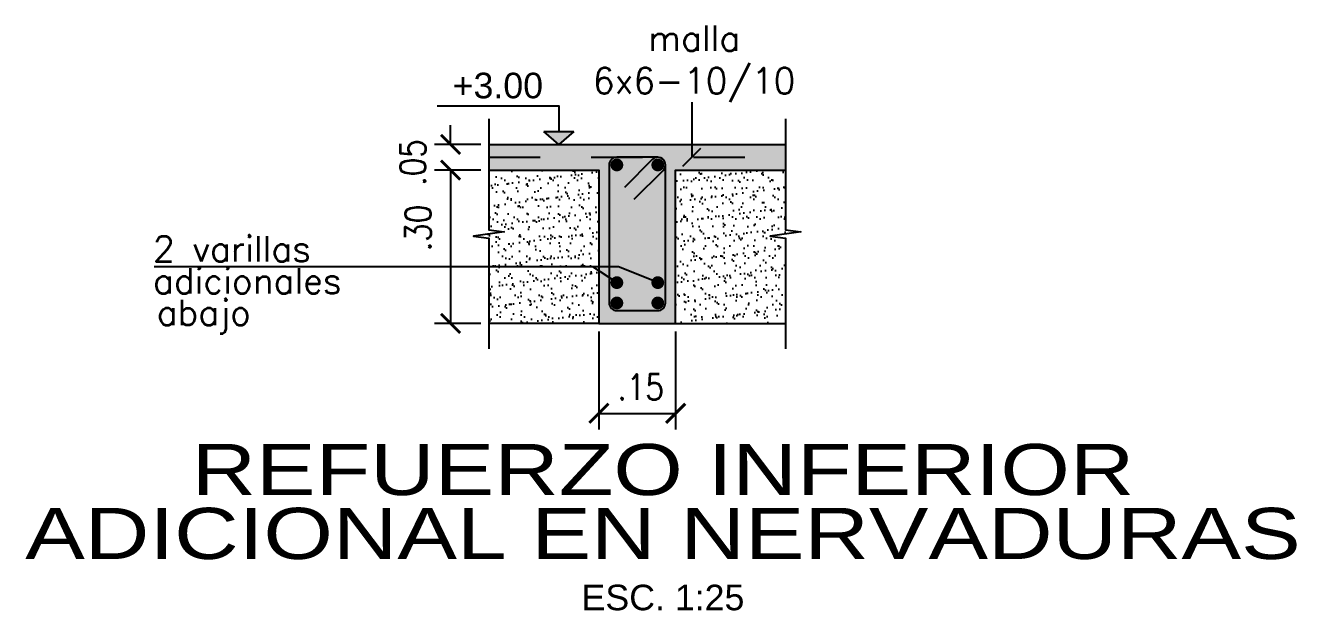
# Model space of a CAD drawing. Header units: millimetres. Extents: x -5.9 to 53.8, y -5.5 to 13.4.
# Drawn here: x 42.512 to 44.997, y 8.397 to 9.542 of the extents above; entities that cross this region are included whole.
import ezdxf
from ezdxf.enums import TextEntityAlignment as Align

# ---------------------------------------------------------------- set-up
doc = ezdxf.new("R2010")
doc.units = ezdxf.units.MM
doc.header["$LTSCALE"] = 0.05
doc.linetypes.add('DASHDOT2', pattern=[12.7, 6.35, -3.175, 0, -3.175])
for name, color, linetype in [('ACHURADO', 1, 'Continuous'), ('ACOTADO', 2, 'Continuous'), ('CONT_CORTE', 4, 'Continuous'), ('TEXTO_REFUERZO', 3, 'Continuous'), ('TITULOS', 1, 'Continuous'), ('TXT_IND', 2, 'Continuous')]:
    doc.layers.add(name, color=color, linetype=linetype)
doc.styles.add('ACOTAMIENTOS', font='romans.shx', dxfattribs={"width": 0.85})
doc.styles.add('ARIAL', font='arial.ttf')
doc.styles.get("Standard").update_dxf_attribs({"font": 'romans.shx'})
doc.dimstyles.new('ACOTA_25', dxfattribs={"dimscale": 0.025, "dimtxt": 2, "dimasz": 1.5, "dimexe": 1.25, "dimexo": 0.625, "dimgap": 1, "dimtad": 1, "dimzin": 4, "dimdsep": 46, "dimtxsty": 'ACOTAMIENTOS', "dimblk1": 'ARCHTICK', "dimblk2": 'ARCHTICK', "dimsah": 1, "dimcen": 1.5, "dimclrd": 1, "dimclre": 1, "dimclrt": 256, "dimadec": 0, "dimazin": 0, "dimtfac": 1, "dimtofl": 0, "dimtmove": 2, "dimatfit": 3, "dimldrblk": 'ARCHTICK', "dimfxl": 0, "dimtolj": 1, "dimtzin": 0, "dimarcsym": 0})

# ---------------------------------------------------------------- blocks, each defined once
blk = doc.blocks.new('_ARCHTICK')
at = {"color": 0, "linetype": 'ByBlock', "const_width": 0.15}
blk.add_lwpolyline([(-0.5, -0.5), (0.5, 0.5)], dxfattribs=at)
blk = doc.blocks.new('*D38')
at = {"layer": 'ACOTADO', "color": 1, "lineweight": -2}
for p, q in [((43.4026, 9.2591), (43.3119, 9.2591)), ((43.3432, 9.2591), (43.3432, 8.9591)), ((43.4026, 8.9591), (43.3119, 8.9591))]:
    blk.add_line(p, q, dxfattribs=at)
at = {"layer": 'DEFPOINTS', "color": 0}
for p in [(43.4182, 9.2591), (43.3432, 8.9591), (43.4182, 8.9591)]:
    blk.add_point(p, dxfattribs=at)
at = {"layer": 'ACOTADO', "color": 1, "lineweight": -2, "xscale": 0.03750000000000001, "yscale": 0.03750000000000001, "zscale": 0.03750000000000001}
for p, rotation in [((43.3432, 9.2591), 90), ((43.3432, 8.9591), 270)]:
    blk.add_blockref('_ARCHTICK', p, dxfattribs=dict(at, rotation=rotation))
at = {"layer": 'ACOTADO', "insert": (43.2797, 9.1459), "char_height": 0.05, "attachment_point": 5, "rotation": 90, "style": 'ACOTAMIENTOS'}
blk.add_mtext('\\A1;.30', dxfattribs=at)
blk = doc.blocks.new('*D39')
at = {"layer": 'ACOTADO', "color": 1, "lineweight": -2}
for p, q in [((43.6332, 8.9435), (43.6332, 8.7519)), ((43.7832, 8.9435), (43.7832, 8.7519)), ((43.6332, 8.7832), (43.7832, 8.7832))]:
    blk.add_line(p, q, dxfattribs=at)
at = {"layer": 'DEFPOINTS', "color": 0}
for p in [(43.6332, 8.9591), (43.7832, 8.9591), (43.7832, 8.7832)]:
    blk.add_point(p, dxfattribs=at)
at = {"layer": 'ACOTADO', "color": 1, "lineweight": -2, "xscale": 0.03750000000000001, "yscale": 0.03750000000000001, "zscale": 0.03750000000000001, "rotation": 180}
blk.add_blockref('_ARCHTICK', (43.6332, 8.7832), dxfattribs=at)
at = {"layer": 'ACOTADO', "color": 1, "lineweight": -2, "xscale": 0.03750000000000001, "yscale": 0.03750000000000001, "zscale": 0.03750000000000001}
blk.add_blockref('_ARCHTICK', (43.7832, 8.7832), dxfattribs=at)
at = {"layer": 'ACOTADO', "insert": (43.7148, 8.8347), "char_height": 0.05, "attachment_point": 5, "style": 'ACOTAMIENTOS'}
blk.add_mtext('\\A1;.15', dxfattribs=at)
blk = doc.blocks.new('*D40')
at = {"layer": 'ACOTADO', "color": 1, "lineweight": -2}
for p, q in [((43.3432, 9.3091), (43.3432, 9.3466)), ((43.4026, 9.3091), (43.3119, 9.3091)), ((43.4026, 9.2591), (43.3119, 9.2591)), ((43.3432, 9.2591), (43.3432, 9.2216))]:
    blk.add_line(p, q, dxfattribs=at)
at = {"layer": 'DEFPOINTS', "color": 0}
for p in [(43.3432, 9.3091), (43.4182, 9.3091), (43.4182, 9.2591)]:
    blk.add_point(p, dxfattribs=at)
at = {"layer": 'ACOTADO', "color": 1, "lineweight": -2, "xscale": 0.03750000000000001, "yscale": 0.03750000000000001, "zscale": 0.03750000000000001}
for p, rotation in [((43.3432, 9.3091), 270), ((43.3432, 9.2591), 90)]:
    blk.add_blockref('_ARCHTICK', p, dxfattribs=dict(at, rotation=rotation))
at = {"layer": 'ACOTADO', "insert": (43.2694, 9.2741), "char_height": 0.05, "attachment_point": 5, "rotation": 90, "style": 'ACOTAMIENTOS'}
blk.add_mtext('\\A1;.05', dxfattribs=at)
blk = doc.blocks.new('Titulos')
at = {"layer": 'TITULOS', "color": 1, "style": 'ARIAL', "width": 1.25}
blk.add_attdef('TITULO_1', text='', height=0.2, dxfattribs=at).set_placement((0, 0.25), align=Align.MIDDLE_CENTER)
at = {"layer": 'TITULOS', "style": 'ARIAL', "width": 1.25}
blk.add_attdef('TITULO_2', text='', height=0.2, dxfattribs=at).set_placement((0, 0), align=Align.MIDDLE_CENTER)
at = {"layer": 'TITULOS', "color": 2, "width": 1.25}
for tag, p in [('ESCALA_1', (0, -0.2505)), ('ESCALA_2', (0, -0.4083))]:
    blk.add_attdef(tag, text='', height=0.1, dxfattribs=at).set_placement(p, align=Align.MIDDLE_CENTER)
blk = doc.blocks.new('Nivel-elev')
at = {"layer": 'TXT_IND'}
blk.add_hatch(color=1, dxfattribs=at).paths.add_polyline_path([(-0.0585, 0.0506), (0.0585, 0.0506), (0, 0)])
for p, q in [((0, 0), (-0.0585, 0.0506)), ((-0.0585, 0.0506), (0.0585, 0.0506)), ((0.0585, 0.0506), (0, 0))]:
    blk.add_line(p, q, dxfattribs=at)
blk.add_lwpolyline([(-0.4759, 0.1507), (0, 0.1507), (0, 0.0506)], dxfattribs=at)
blk.add_attdef('+2.85', (-0.4759, 0.1706), '', height=0.0975, dxfattribs=at)

msp = doc.modelspace()

# ---------------------------------------------------------------- hatches: boundary and pattern name
at = {"layer": 'ACHURADO'}
h = msp.add_hatch(color=254, dxfattribs=at)
h.dxf.hatch_style = 1
h.paths.add_polyline_path([(43.7832, 9.2591), (43.9982, 9.2591), (43.9982, 9.3091), (43.4182, 9.3091), (43.4182, 9.2591), (43.6332, 9.2591), (43.6332, 8.9591), (43.7832, 8.9591)])
h = msp.add_hatch(dxfattribs=at)
h.set_pattern_fill('AR-SAND', color=1, scale=0.0006, angle=360, style=0)
h.paths.add_polyline_path([(43.9982, 9.1261), (43.9682, 9.1301), (44.0282, 9.1381), (43.9982, 9.1421), (43.9982, 9.2591), (43.7832, 9.2591), (43.7832, 8.9591), (43.9982, 8.9591)])
h.paths.add_polyline_path([(43.6332, 9.2591), (43.4182, 9.2591), (43.4182, 9.1421), (43.4482, 9.1381), (43.3882, 9.1301), (43.4182, 9.1261), (43.4182, 8.9591), (43.6332, 8.9591)])

# ---------------------------------------------------------------- linework, layer by layer
at = {"layer": 'CONT_CORTE', "color": 1}
for p, q in [((43.6332, 8.9591), (43.4182, 8.9591)), ((43.7832, 8.9591), (43.9982, 8.9591))]:
    msp.add_line(p, q, dxfattribs=at)
for points in [[(43.4182, 9.3591), (43.4182, 9.1421), (43.4482, 9.1381), (43.3882, 9.1301), (43.4182, 9.1261), (43.4182, 8.9091)], [(43.9982, 9.3591), (43.9982, 9.1421), (44.0282, 9.1381), (43.9682, 9.1301), (43.9982, 9.1261), (43.9982, 8.9091)]]:
    msp.add_lwpolyline(points, dxfattribs=at)
at = {"layer": 'CONT_CORTE'}
for points in [[(43.4182, 9.3091), (43.9982, 9.3091)], [(43.4182, 9.2591), (43.6332, 9.2591), (43.6332, 8.9591)], [(43.7832, 8.9591), (43.7832, 9.2591), (43.9982, 9.2591)], [(43.6332, 8.9591), (43.7832, 8.9591)]]:
    msp.add_lwpolyline(points, dxfattribs=at)
at = {"layer": 'TEXTO_REFUERZO', "color": 1, "ltscale": 0.2}
msp.add_line((43.8147, 9.3921), (43.8147, 9.2841), dxfattribs=at)
at = {"layer": 'TEXTO_REFUERZO'}
msp.add_line((43.7971, 9.2664), (43.8324, 9.3018), dxfattribs=at)
at = {"layer": 'TEXTO_REFUERZO', "color": 5}
for p, q in [((43.7482, 9.2841), (43.6682, 9.2841)), ((43.6532, 9.2691), (43.6532, 8.9991)), ((43.7632, 8.9991), (43.7632, 9.2691)), ((43.6682, 8.9841), (43.7482, 8.9841))]:
    msp.add_line(p, q, dxfattribs=at)
at = {"layer": 'TEXTO_REFUERZO', "color": 1}
for p, q in [((43.6712, 9.07), (42.764, 9.07)), ((43.7482, 9.0389), (43.6712, 9.07))]:
    msp.add_line(p, q, dxfattribs=at)
at = {"layer": 'TEXTO_REFUERZO', "linetype": 'DASHDOT2', "ltscale": 0.25}
msp.add_lwpolyline([(43.4182, 9.2841), (43.9982, 9.2841)], dxfattribs=at)
at = {"layer": 'TEXTO_REFUERZO', "color": 1, "const_width": 0.0125}
for points in [[(43.662, 9.2691, -1), (43.6745, 9.2691, -1)], [(43.7545, 9.2691, 1), (43.742, 9.2691, 1)], [(43.662, 9.0389, 1), (43.6745, 9.0389, 1)], [(43.7545, 9.0389, -1), (43.742, 9.0389, -1)], [(43.662, 8.9991, 1), (43.6745, 8.9991, 1)], [(43.7545, 8.9991, -1), (43.742, 8.9991, -1)]]:
    msp.add_lwpolyline(points, format="xyb", close=True, dxfattribs=at)
at = {"layer": 'TEXTO_REFUERZO', "color": 5}
msp.add_lwpolyline([(43.7022, 9.202), (43.7588, 9.2585, 1), (43.7376, 9.2797), (43.6832, 9.2253)], format="xyb", dxfattribs=at)
at = {"layer": 'TEXTO_REFUERZO', "color": 1}
msp.add_lwpolyline([(43.6682, 9.0389), (43.6212, 9.07)], dxfattribs=at)
at = {"layer": 'TEXTO_REFUERZO', "color": 5}
for centre, start, end in [((43.6682, 9.2691), 90, 180), ((43.7482, 9.2691), 0, 90), ((43.6682, 8.9991), 180, 270), ((43.7482, 8.9991), 270, 0)]:
    msp.add_arc(centre, 0.015, start, end, dxfattribs=at)

# ---------------------------------------------------------------- block references
at = {"layer": 'TITULOS'}
ref = msp.add_blockref('Titulos', (43.7584, 8.5483), dxfattribs=dict(at, xscale=0.5, yscale=0.5, zscale=0.5))
ref.add_attrib('TITULO_1', 'REFUERZO INFERIOR', dxfattribs={"color": 1, "height": 0.1, "style": 'ARIAL', "width": 1.25}).set_placement((43.7584, 8.6733), align=Align.MIDDLE_CENTER)
ref.add_attrib('TITULO_2', 'ADICIONAL EN NERVADURAS', dxfattribs={"height": 0.1, "style": 'ARIAL', "width": 1.25}).set_placement((43.7584, 8.5483), align=Align.MIDDLE_CENTER)
ref.add_attrib('ESCALA_1', 'ESC. 1:25', dxfattribs={"color": 2, "height": 0.05, "style": 'ARIAL'}).set_placement((43.7584, 8.423), align=Align.MIDDLE_CENTER)
at = {"layer": 'TXT_IND'}
ref = msp.add_blockref('Nivel-elev', (43.5546, 9.3091), dxfattribs=dict(at, xscale=0.5, yscale=0.5, zscale=0.5))
ref.add_attrib('+2.85', '+3.00', dxfattribs={"height": 0.05, "style": 'ARIAL'}).set_placement((43.4356, 9.3845), align=Align.BOTTOM_CENTER)

# ---------------------------------------------------------------- texts
at = {"layer": 'TEXTO_REFUERZO', "color": 2}
for s, p in [('2 varillas', (42.7613, 9.1051)), ('adicionales', (42.7613, 9.0424)), ('abajo', (42.7685, 8.9805))]:
    msp.add_text(s, height=0.05, dxfattribs=at).set_placement(p, align=Align.MIDDLE_LEFT)
at = {"layer": 'TEXTO_REFUERZO', "color": 2, "insert": (43.8193, 9.3921), "char_height": 0.05, "width": 0.26075, "attachment_point": 8}
msp.add_mtext('malla\\P6x6-10/10', dxfattribs=at)

# ---------------------------------------------------------------- dimensions: what is measured, and where the dimension line sits
at = {"layer": 'ACOTADO'}
for base, p2, picture, middle in [((43.3432, 9.3091), (43.4182, 9.3091), '*D40', (43.2694, 9.2741)), ((43.3432, 8.9591), (43.4182, 8.9591), '*D38', (43.2797, 9.1459))]:
    dim = msp.add_linear_dim(base=base, p1=(43.4182, 9.2591), p2=p2, angle=90, dimstyle='ACOTA_25', dxfattribs=at)
    dim.commit()
    dim.dimension.update_dxf_attribs({"geometry": picture, "text_midpoint": middle, "dimtype": 160})
dim = msp.add_linear_dim(base=(43.7832, 8.7832), p1=(43.6332, 8.9591), p2=(43.7832, 8.9591), dimstyle='ACOTA_25', dxfattribs=at)
dim.commit()
dim.dimension.update_dxf_attribs({"geometry": '*D39', "text_midpoint": (43.7148, 8.8347), "dimtype": 160})

doc.saveas('drawing.dxf')
